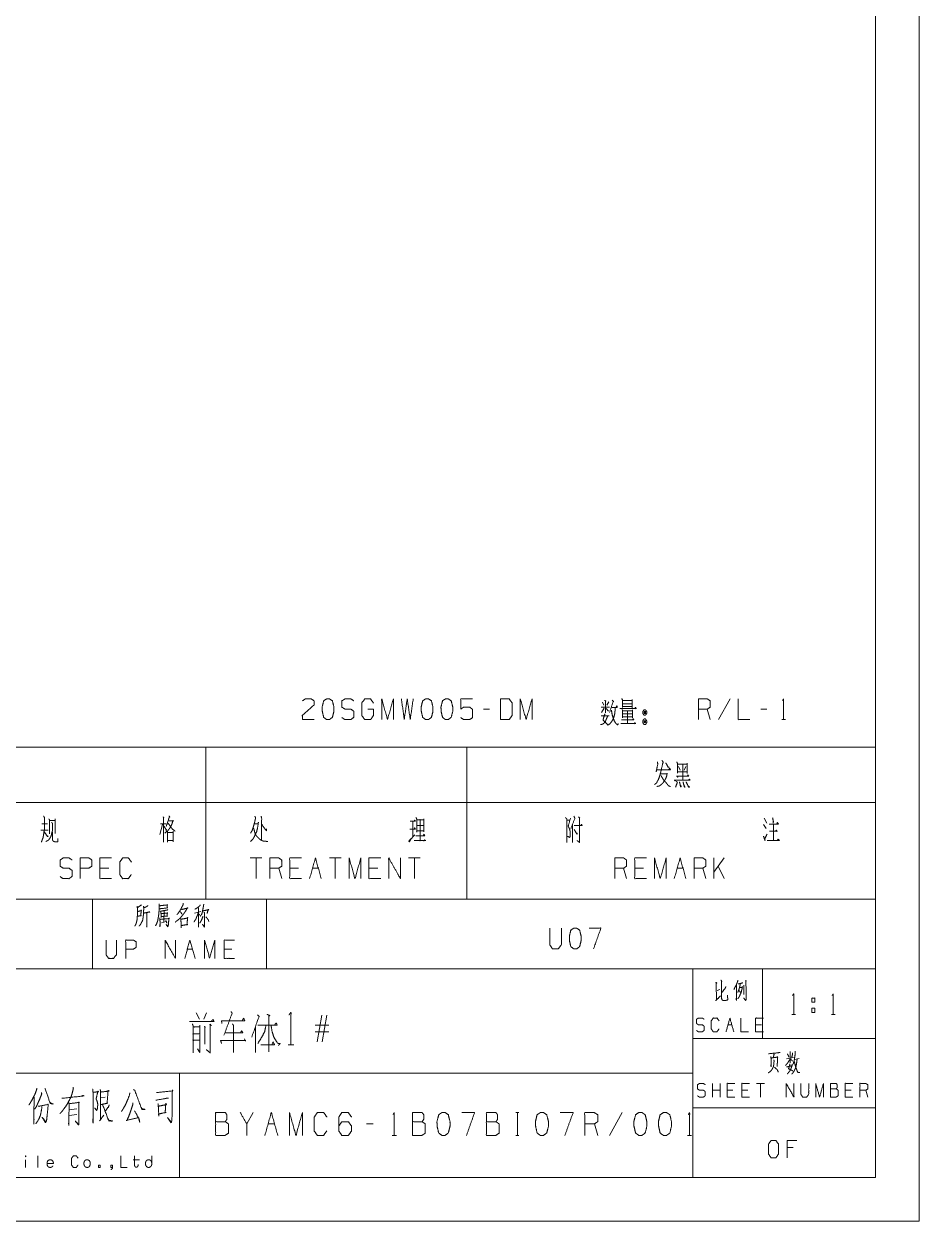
# Model space of a CAD drawing. Header units: millimetres. Extents: x 0 to 420, y 0 to 297.
# Drawn here: x 317.1 to 420, y 0 to 137.6 of the extents above; entities that cross this region are included whole.
import ezdxf

# ---------------------------------------------------------------- set-up
doc = ezdxf.new("R2010")
doc.units = ezdxf.units.MM
doc.layers.add('101', color=7, linetype='Continuous', true_color=0xffffff)

msp = doc.modelspace()

# ---------------------------------------------------------------- linework, layer by layer
at = {"layer": '101', "color": 133, "linetype": 'Continuous', "lineweight": 18}
for p, q in [((420, 0), (420, 297)), ((415, 5), (415, 292)), ((235, 37), (415, 37)), ((325, 37), (325, 29)), ((345, 37), (345, 29)), ((235, 29), (415, 29)), ((394, 29), (394, 5)), ((402, 29), (402, 21)), ((394, 21), (415, 21)), ((285, 17), (394, 17)), ((335, 17), (335, 5)), ((394, 13), (415, 13)), ((25, 5), (415, 5)), ((235, 5), (415, 5)), ((0, 0), (420, 0))]:
    msp.add_line(p, q, dxfattribs=at)
at = {"layer": '101', "color": 72, "linetype": 'Continuous', "lineweight": 18}
for p, q in [((383.6, 59.65), (383.76, 59.3)), ((384.35, 59.7), (384.12, 59.3)), ((398.27, 60.02), (396.93, 57.65)), ((370.62, 58.85), (369.94, 58.85)), ((383.44, 58.07), (384.36, 58.07)), ((383.8, 58.95), (383.48, 58.45)), ((384.03, 58.92), (384.31, 58.6)), ((395.99, 57.65), (395.66, 58.85)), ((402.49, 58.85), (401.82, 58.85)), ((404.22, 57.65), (404.64, 57.65)), ((313, 54.46), (338, 54.46)), ((338, 54.46), (338, 48.11)), ((338, 54.46), (368, 54.46)), ((368, 54.46), (368, 48.11)), ((368, 54.46), (415, 54.46)), ((415, 54.46), (415, 48.11)), ((392.27, 52.53), (393.36, 52.53)), ((392.83, 52.43), (392.83, 50.68)), ((393.36, 52.65), (393.36, 51.43)), ((390.33, 51.4), (391, 51.4)), ((392.29, 51.62), (393.36, 51.62)), ((392.36, 52.25), (392.55, 51.83)), ((393.19, 52.25), (393.01, 51.83)), ((313, 48.11), (338, 48.11)), ((338, 48.11), (368, 48.11)), ((338, 48.11), (338, 37)), ((368, 48.11), (415, 48.11)), ((368, 48.11), (368, 37)), ((415, 48.11), (415, 37)), ((319.15, 45.65), (319.82, 45.65)), ((320.1, 46.03), (320.7, 46.03)), ((320.7, 46.25), (320.7, 44.55)), ((333.02, 45.6), (332.74, 44.45)), ((343.6, 45.68), (344.03, 45.68)), ((361.81, 45.95), (361.81, 44.13)), ((362.25, 45.48), (363.03, 45.48)), ((379.52, 46.1), (379.87, 46.1)), ((380.17, 45.6), (380.17, 43.53)), ((380.84, 46.45), (381.02, 46.3)), ((402.12, 45.6), (402.42, 45.12)), ((402.21, 46.3), (402.51, 45.75)), ((319.06, 44.95), (319.87, 44.95)), ((344.45, 41.74), (343.11, 41.74)), ((343.78, 41.74), (343.78, 39.36)), ((353.56, 41.74), (352.21, 41.74)), ((352.88, 41.74), (352.88, 39.36)), ((362.66, 41.74), (361.32, 41.74)), ((361.99, 41.74), (361.99, 39.36)), ((396.41, 39.36), (396.41, 41.74)), ((397.58, 41.74), (396.41, 40.09)), ((326.85, 40.56), (325.84, 40.56)), ((346.73, 39.36), (346.39, 40.56)), ((348.67, 40.56), (347.66, 40.56)), ((350.27, 40.56), (350.94, 40.56)), ((357.77, 40.56), (356.76, 40.56)), ((386.37, 39.36), (386.04, 40.56)), ((388.31, 40.56), (387.31, 40.56)), ((392.19, 40.56), (392.87, 40.56)), ((395.48, 39.36), (395.14, 40.56)), ((397.58, 39.36), (396.91, 40.79)), ((313, 37), (338, 37)), ((338, 37), (368, 37)), ((368, 37), (415, 37)), ((332.92, 34.28), (333.47, 34.43)), ((333.22, 35.67), (333.2, 34.36)), ((336.72, 35.38), (337.43, 35.58)), ((335.89, 31.26), (336.48, 31.26)), ((341.01, 31.26), (340.12, 31.26)), ((396.78, 26.5), (397.1, 26.62)), ((336.9, 23.92), (337.29, 23.22)), ((338.1, 23.92), (337.77, 23.22)), ((350.82, 20.62), (351.35, 23.65)), ((351.91, 23.65), (351.38, 20.62)), ((405.37, 23.74), (405.8, 23.74)), ((407.69, 24.46), (408.02, 24.46)), ((407.69, 24.46), (407.69, 23.99)), ((409.93, 23.74), (410.35, 23.74)), ((343.74, 22.27), (343.74, 19.36)), ((352.16, 22.51), (350.57, 22.51)), ((398.04, 22.56), (398.48, 22.56)), ((401.88, 22.56), (401.21, 22.56)), ((342.58, 20.66), (342.44, 20.93)), ((352.16, 21.76), (350.57, 21.76)), ((337.04, 19.79), (337.32, 19.36)), ((345.71, 20.58), (345.58, 20.26)), ((347.46, 20.26), (348.13, 20.26)), ((404.78, 18.63), (405.57, 18.79)), ((405.68, 18.57), (406.23, 18.69)), ((396.24, 14.25), (396.24, 15.82)), ((397.13, 14.25), (397.13, 15.82)), ((402.22, 15.82), (401.33, 15.82)), ((401.78, 15.82), (401.78, 14.25)), ((323.85, 14.45), (323.66, 14.35)), ((326.44, 14.25), (325.93, 14.18)), ((397.13, 15.04), (396.24, 15.04)), ((398.6, 15.04), (397.94, 15.04)), ((400.3, 15.04), (399.63, 15.04)), ((412.18, 15.04), (411.51, 15.04)), ((414.1, 14.25), (413.88, 15.04)), ((323.17, 12.9), (322.32, 12.8)), ((343.45, 12.47), (342.71, 11.17)), ((373.63, 12.47), (374, 12.47)), ((373.83, 12.47), (373.83, 9.85)), ((385.88, 12.47), (384.4, 9.85)), ((322.32, 12.14), (323.17, 12.25)), ((345.17, 11.17), (345.91, 11.17)), ((357.23, 11.17), (356.49, 11.17)), ((383.06, 9.85), (382.68, 11.17)), ((359.45, 9.85), (359.92, 9.85)), ((373.63, 9.85), (374, 9.85)), ((393.39, 9.85), (393.86, 9.85)), ((405.52, 8.46), (404.84, 8.46)), ((317.3, 7.04), (317.3, 6.17)), ((318.71, 7.5), (318.71, 6.17)), ((329.66, 7.04), (330.39, 7.04))]:
    msp.add_line(p, q, dxfattribs=at)
for points, knots in [([(349.12, 59.8), (349.44, 60.02), (350.13, 60.02), (350.46, 59.8), (350.46, 59.32), (349.1, 58.12), (349.12, 57.65), (350.46, 57.65)], [0, 0, 0.069688, 0.192973, 0.265274, 0.350227, 0.674741, 0.759753, 1, 1]), ([(352.23, 57.65), (352.56, 57.9), (352.74, 58.6), (352.74, 59.07), (352.56, 59.8), (352.23, 60.02), (351.89, 60.02), (351.56, 59.8), (351.38, 59.07), (351.4, 58.6), (351.56, 57.9), (351.89, 57.65), (352.23, 57.65)], [0, 0, 0.067524, 0.183969, 0.260581, 0.380939, 0.446136, 0.500306, 0.565502, 0.685861, 0.762526, 0.878306, 0.94583, 1, 1]), ([(353.66, 57.87), (353.99, 57.65), (354.68, 57.65), (355.02, 57.9), (355.02, 58.6), (354.68, 58.85), (354.01, 58.85), (353.66, 59.07), (353.66, 59.8), (354.01, 60.02), (354.68, 60.02), (355.02, 59.8)], [0, 0, 0.068033, 0.184058, 0.25452, 0.372335, 0.442797, 0.555843, 0.62637, 0.748392, 0.81892, 0.931966, 1, 1]), ([(356.62, 58.85), (357.29, 58.85), (357.29, 58.12), (356.96, 57.65), (356.27, 57.65), (355.93, 58.12), (355.93, 59.55), (356.29, 60.02), (356.94, 60.02), (357.28, 59.55)], [0, 0, 0.103293, 0.214793, 0.304258, 0.410272, 0.499737, 0.718893, 0.809957, 0.910535, 1, 1]), ([(358.23, 57.65), (358.23, 60.02), (358.9, 57.65), (359.57, 60.02), (359.57, 57.65)], [0, 0, 0.245192, 0.499999, 0.754808, 1, 1]), ([(360.5, 60.02), (360.82, 57.65), (361.16, 60.02), (361.51, 57.65), (361.85, 60.02)], [0, 0, 0.249745, 0.499742, 0.750003, 1, 1]), ([(363.61, 57.65), (363.95, 57.9), (364.12, 58.6), (364.12, 59.07), (363.95, 59.8), (363.61, 60.02), (363.27, 60.02), (362.94, 59.8), (362.76, 59.07), (362.78, 58.6), (362.94, 57.9), (363.27, 57.65), (363.61, 57.65)], [0, 0, 0.067524, 0.183969, 0.260581, 0.380939, 0.446136, 0.500306, 0.565502, 0.685861, 0.762526, 0.878306, 0.94583, 1, 1]), ([(365.89, 57.65), (366.22, 57.9), (366.4, 58.6), (366.4, 59.07), (366.22, 59.8), (365.89, 60.02), (365.55, 60.02), (365.22, 59.8), (365.04, 59.07), (365.06, 58.6), (365.22, 57.9), (365.55, 57.65), (365.89, 57.65)], [0, 0, 0.067525, 0.183972, 0.260584, 0.380945, 0.446143, 0.500306, 0.565504, 0.685865, 0.76253, 0.878312, 0.945837, 1, 1]), ([(367.31, 57.87), (367.65, 57.65), (368.34, 57.65), (368.68, 57.87), (368.68, 58.82), (368.34, 59.07), (367.65, 59.07), (367.31, 58.85), (367.31, 60.02), (368.68, 60.02)], [0, 0, 0.062227, 0.168343, 0.23057, 0.376816, 0.441265, 0.547381, 0.609608, 0.790491, 1, 1]), ([(371.89, 57.65), (372.88, 57.65), (373.23, 58.12), (373.23, 59.55), (372.88, 60.02), (371.89, 60.02), (371.89, 57.65)], [0, 0, 0.142134, 0.22716, 0.43179, 0.516817, 0.65895, 1, 1]), ([(374.16, 57.65), (374.16, 60.02), (374.83, 57.65), (375.51, 60.02), (375.51, 57.65)], [0, 0, 0.245192, 0.500001, 0.754808, 1, 1]), ([(383.85, 59.85), (384.01, 59.77), (383.94, 59.82), (383.94, 58.42), (383.94, 59.07), (383.44, 59.07), (384.43, 59.07)], [0, 0, 0.046317, 0.06912, 0.437818, 0.608999, 0.739333, 1, 1]), ([(384.73, 59.87), (384.89, 59.7), (384.84, 59.75), (384.43, 58.47)], [0, 0, 0.143541, 0.187765, 1, 1]), ([(384.7, 59.05), (385.3, 59.05), (385.27, 59.25), (385.19, 59.12)], [0, 0, 0.634142, 0.848448, 1, 1]), ([(385.83, 60.05), (385.92, 59.87), (385.92, 59.02), (385.92, 59.15), (387.01, 59.15), (387.01, 59), (387.01, 59.97), (387.01, 59.85), (385.92, 59.85), (387.01, 59.85), (387.01, 59.47), (385.92, 59.47)], [0, 0, 0.027304, 0.145697, 0.163107, 0.315746, 0.336639, 0.472442, 0.489853, 0.642491, 0.79513, 0.847361, 1, 1]), ([(394.65, 57.65), (394.65, 60.02), (395.66, 60.02), (395.99, 59.8), (395.99, 59.07), (395.66, 58.85), (394.65, 58.85)], [0, 0, 0.400952, 0.571031, 0.639279, 0.761674, 0.829922, 1, 1]), ([(399.2, 60.02), (399.2, 57.65), (400.55, 57.65)], [0, 0, 0.638733, 1, 1]), ([(404.29, 59.82), (404.43, 60.02), (404.43, 57.65)], [0, 0, 0.093488, 1, 1]), ([(384.19, 58), (384.05, 57.7), (383.96, 57.47), (383.8, 57.25), (383.64, 57.12), (383.37, 57.07)], [0, 0, 0.251059, 0.434039, 0.642627, 0.795774, 1, 1]), ([(383.89, 58.32), (383.67, 57.62), (384.2, 57.05)], [0, 0, 0.483238, 1, 1]), ([(385.05, 58.95), (385.05, 58.65), (385.02, 58.32), (384.93, 57.97), (384.79, 57.62), (384.63, 57.37), (384.45, 57.15), (384.2, 57)], [0, 0, 0.134095, 0.280225, 0.441582, 0.61031, 0.742762, 0.870651, 1, 1]), ([(384.63, 58.72), (384.68, 58.47), (384.73, 58.17), (384.84, 57.82), (384.98, 57.47), (385.14, 57.2), (385.37, 57.02), (385.42, 57.2)], [0, 0, 0.122117, 0.267685, 0.442439, 0.622812, 0.774616, 0.912628, 1, 1]), ([(385.6, 58.9), (387.49, 58.9), (387.4, 59.05), (387.31, 58.9)], [0, 0, 0.84451, 0.922255, 1, 1]), ([(385.88, 58.8), (385.92, 58.67), (385.92, 57.85), (385.92, 57.97), (387.05, 57.97), (387.05, 57.85), (387.05, 58.77), (387.05, 58.65), (385.92, 58.65), (385.92, 58.3), (387.05, 58.3), (386.48, 58.3), (386.48, 58.65), (386.48, 57.15), (386.48, 57.6), (385.81, 57.6), (387.22, 57.6), (387.13, 57.75), (387.06, 57.6)], [0, 0, 0.011506, 0.084582, 0.095654, 0.195853, 0.206925, 0.288858, 0.29993, 0.400129, 0.431131, 0.53133, 0.581427, 0.612429, 0.745293, 0.785152, 0.844646, 0.969892, 0.985312, 1, 1]), ([(388.55, 58.77), (388.39, 58.77), (388.24, 58.57), (388.24, 58.35), (388.39, 58.15), (388.55, 58.15), (388.69, 58.35), (388.69, 58.57), (388.55, 58.77)], [0, 0, 0.091014, 0.231144, 0.359872, 0.5, 0.591014, 0.731142, 0.859869, 1, 1]), ([(388.39, 58.35), (388.55, 58.35), (388.39, 58.57), (388.39, 58.35)], [0, 0, 0.241164, 0.658904, 1, 1]), ([(388.55, 58.35), (388.55, 58.57), (388.39, 58.57)], [0, 0, 0.585813, 1, 1]), ([(385.7, 57.2), (387.42, 57.2), (387.33, 57.3), (387.26, 57.15)], [0, 0, 0.85139, 0.917652, 1, 1]), ([(388.69, 57.5), (388.55, 57.72), (388.39, 57.72), (388.24, 57.5), (388.24, 57.3), (388.39, 57.07), (388.55, 57.07), (388.69, 57.3), (388.69, 57.5)], [0, 0, 0.149197, 0.238513, 0.387711, 0.5, 0.649197, 0.738513, 0.887711, 1, 1]), ([(388.39, 57.5), (388.39, 57.3), (388.55, 57.3)], [0, 0, 0.556976, 1, 1]), ([(388.55, 57.5), (388.39, 57.5), (388.55, 57.3), (388.55, 57.5)], [0, 0, 0.258824, 0.674604, 1, 1]), ([(390.45, 52.95), (390.58, 52.78), (390.35, 51.83), (390.28, 51.47), (390.1, 50.93), (390.01, 50.7), (389.9, 50.53), (389.83, 50.35), (389.59, 50.18)], [0, 0, 0.069926, 0.38885, 0.505364, 0.693867, 0.772746, 0.839515, 0.9011, 1, 1]), ([(389.92, 52.78), (389.97, 52.53), (389.78, 51.65)], [0, 0, 0.221863, 1, 1]), ([(390.89, 52.68), (391.19, 52.13), (391.23, 52.22)], [0, 0, 0.855262, 1, 1]), ([(392.15, 52.78), (392.25, 52.55), (392.25, 51.47)], [0, 0, 0.187914, 1, 1]), ([(391.04, 51.5), (391, 51.2), (390.91, 50.93), (390.77, 50.68), (390.58, 50.38), (390.36, 50.18), (390.17, 50.02), (389.85, 49.95)], [0, 0, 0.143871, 0.281442, 0.418246, 0.588512, 0.727354, 0.844312, 1, 1]), ([(389.87, 51.88), (391.41, 51.88), (391.32, 52.08), (391.23, 51.88)], [0, 0, 0.778575, 0.889287, 1, 1]), ([(390.35, 51.2), (390.42, 51.05), (390.56, 50.83), (390.66, 50.65), (390.89, 50.43), (391.04, 50.23), (391.23, 50.02), (391.42, 49.95)], [0, 0, 0.098129, 0.255365, 0.37644, 0.566726, 0.71165, 0.876695, 1, 1]), ([(392.27, 51.12), (392.25, 51.03), (392.13, 51.15), (393.52, 51.15), (393.44, 51.28), (393.35, 51.15)], [0, 0, 0.051287, 0.140119, 0.845357, 0.922679, 1, 1]), ([(392.06, 50.68), (391.97, 50.58), (391.86, 50.68), (393.67, 50.68), (393.59, 50.8), (393.47, 50.68)], [0, 0, 0.055573, 0.116265, 0.866965, 0.926762, 1, 1]), ([(392.11, 50.55), (392.22, 50.45), (392.02, 49.88)], [0, 0, 0.193665, 1, 1]), ([(392.46, 50.48), (392.6, 49.9), (392.69, 49.95), (392.55, 50.1)], [0, 0, 0.658059, 0.770917, 1, 1]), ([(392.87, 50.48), (393.03, 49.88), (393.1, 49.88), (392.98, 50.08)], [0, 0, 0.669865, 0.7462, 1, 1]), ([(393.21, 50.48), (393.54, 49.85), (393.61, 49.9), (393.44, 50.08)], [0, 0, 0.679076, 0.761949, 1, 1]), ([(319.36, 46.55), (319.48, 46.35), (319.48, 45), (319.39, 44.7), (319.36, 44.38), (319.29, 44.03), (319.2, 43.83), (319.11, 43.55)], [0, 0, 0.076125, 0.513098, 0.614331, 0.720148, 0.835726, 0.906504, 1, 1]), ([(320.26, 45.83), (320.38, 45.73), (320.38, 44.85), (320.3, 44.6), (320.26, 44.38), (320.19, 44.2), (320.05, 43.95), (319.91, 43.78), (319.62, 43.63)], [0, 0, 0.062435, 0.405831, 0.509895, 0.599279, 0.673351, 0.786072, 0.874364, 1, 1]), ([(319.96, 46.25), (320.05, 46.1), (320.05, 44.5)], [0, 0, 0.098129, 1, 1]), ([(333.09, 46.45), (333.19, 46.35), (333.14, 46.43), (333.14, 43.53), (333.14, 45.65), (332.79, 45.65), (333.44, 45.65)], [0, 0, 0.023247, 0.037896, 0.500409, 0.839319, 0.895699, 1, 1]), ([(333.18, 45.43), (333.48, 44.95), (333.48, 45.02), (333.44, 44.83)], [0, 0, 0.668993, 0.75826, 1, 1]), ([(333.71, 46), (334.26, 46), (334.27, 46.1), (334.11, 45.62), (333.88, 45.18), (333.62, 44.85), (333.3, 44.6)], [0, 0, 0.220966, 0.26192, 0.463932, 0.667691, 0.836831, 1, 1]), ([(333.78, 46.58), (333.88, 46.43), (333.81, 46.45), (333.46, 45.37)], [0, 0, 0.132126, 0.186059, 1, 1]), ([(333.64, 45.78), (333.81, 45.55), (334.01, 45.25), (334.18, 45.05), (334.5, 44.8)], [0, 0, 0.21756, 0.48939, 0.692342, 1, 1]), ([(344.06, 45.85), (343.95, 45.12), (343.88, 44.9), (343.85, 44.73), (343.74, 44.55), (343.65, 44.35), (343.6, 44.2), (343.48, 44), (343.37, 43.85), (343.14, 43.63)], [0, 0, 0.296653, 0.392139, 0.46442, 0.547269, 0.635793, 0.700209, 0.795421, 0.869798, 1, 1]), ([(343.65, 46.55), (343.74, 46.33), (343.65, 46), (343.62, 45.83), (343.55, 45.6), (343.48, 45.35), (343.41, 45.12), (343.35, 44.93), (343.27, 44.77), (343.16, 44.6)], [0, 0, 0.116541, 0.278918, 0.364993, 0.478696, 0.603951, 0.71766, 0.817412, 0.901346, 1, 1]), ([(344.36, 46.53), (344.43, 46.35), (344.43, 43.83)], [0, 0, 0.06955, 1, 1]), ([(344.4, 45.65), (344.98, 44.85), (344.98, 45.08)], [0, 0, 0.814824, 1, 1]), ([(361.49, 45.98), (362.1, 45.98), (362.02, 46.08), (361.99, 45.95)], [0, 0, 0.704243, 0.847777, 1, 1]), ([(362.17, 46.38), (362.25, 46.22), (362.25, 44.73), (362.25, 44.85), (363.07, 44.85), (363.07, 44.73), (363.07, 46.22), (363.07, 46.13), (362.25, 46.13), (362.64, 46.13), (362.64, 43.73), (361.94, 43.73), (363.28, 43.73), (363.19, 43.78), (363.17, 43.83), (363.07, 43.67)], [0, 0, 0.016856, 0.162098, 0.174201, 0.252928, 0.265031, 0.410272, 0.419955, 0.498682, 0.536334, 0.76872, 0.837175, 0.967244, 0.977077, 0.982211, 1, 1]), ([(379.34, 46.38), (379.5, 46.22), (379.5, 43.53)], [0, 0, 0.074914, 1, 1]), ([(379.94, 46.33), (379.66, 45.37), (379.77, 45.2), (379.84, 45.02), (379.91, 44.68), (379.91, 44.25), (379.84, 44.1), (379.59, 44.23)], [0, 0, 0.379822, 0.458229, 0.530553, 0.667378, 0.830233, 0.893776, 1, 1]), ([(380.33, 46.53), (380.44, 46.3), (379.96, 45.08)], [0, 0, 0.159107, 1, 1]), ([(380.35, 45.48), (381.27, 45.48), (381.2, 45.62), (381.14, 45.5)], [0, 0, 0.752923, 0.888763, 1, 1]), ([(380.95, 46.35), (380.95, 43.53), (380.68, 43.75)], [0, 0, 0.890401, 1, 1]), ([(403.26, 45.6), (403.26, 43.75), (402.55, 43.75), (403.94, 43.75), (403.8, 43.9), (403.71, 43.75)], [0, 0, 0.426906, 0.590047, 0.912256, 0.959823, 1, 1]), ([(402.78, 45.62), (403.84, 45.62), (403.71, 45.83), (403.66, 45.65)], [0, 0, 0.717261, 0.876328, 1, 1]), ([(403.17, 46.35), (403.26, 45.87), (403.27, 45.98), (403.22, 45.75)], [0, 0, 0.592181, 0.716658, 1, 1]), ([(319.47, 44.7), (319.82, 44.18), (319.87, 44.23), (319.73, 44.33)], [0, 0, 0.720064, 0.802978, 1, 1]), ([(320.4, 44.7), (320.4, 43.78), (320.49, 43.65), (320.63, 43.6), (320.99, 43.6), (320.99, 43.98)], [0, 0, 0.472764, 0.551003, 0.627661, 0.808338, 1, 1]), ([(333.62, 44.8), (333.62, 43.55), (333.62, 43.73), (334.26, 43.73), (334.26, 43.6), (334.26, 44.8), (334.26, 44.68), (333.69, 44.68)], [0, 0, 0.306605, 0.34953, 0.505604, 0.536265, 0.830605, 0.861265, 1, 1]), ([(343.48, 45.2), (343.55, 45.02), (343.6, 44.83), (343.64, 44.65), (343.81, 44.3), (343.9, 44.2), (344.15, 43.95), (344.29, 43.83), (344.47, 43.73), (344.71, 43.65), (344.94, 43.65), (345.12, 43.63)], [0, 0, 0.075192, 0.15762, 0.228747, 0.384949, 0.438119, 0.578251, 0.653441, 0.734337, 0.837345, 0.928883, 1, 1]), ([(361.57, 43.85), (361.41, 43.6), (361.34, 43.67), (362.02, 44.38)], [0, 0, 0.214427, 0.289033, 1, 1]), ([(361.48, 45.05), (362.1, 45.05), (362.02, 45.2), (361.99, 45.08)], [0, 0, 0.676561, 0.857934, 1, 1]), ([(362.17, 44.3), (363.17, 44.3), (363.1, 44.48), (363.03, 44.33)], [0, 0, 0.739673, 0.878255, 1, 1]), ([(380.37, 45), (380.68, 44.48), (380.7, 44.58), (380.61, 44.6)], [0, 0, 0.760418, 0.886215, 1, 1]), ([(402.12, 44.23), (402.3, 43.73), (402.27, 43.95), (402.53, 44.48)], [0, 0, 0.39393, 0.563113, 1, 1]), ([(402.8, 44.8), (403.68, 44.8), (403.59, 44.95), (403.5, 44.83)], [0, 0, 0.729813, 0.873574, 1, 1]), ([(321.27, 39.59), (321.6, 39.36), (322.29, 39.36), (322.63, 39.61), (322.63, 40.31), (322.29, 40.56), (321.62, 40.56), (321.27, 40.79), (321.27, 41.51), (321.62, 41.74), (322.29, 41.74), (322.63, 41.51)], [0, 0, 0.068037, 0.184055, 0.25452, 0.372335, 0.4428, 0.555844, 0.626371, 0.748393, 0.81892, 0.931964, 1, 1]), ([(323.56, 39.36), (323.56, 41.74), (324.57, 41.74), (324.91, 41.51), (324.91, 40.79), (324.55, 40.56), (323.56, 40.56)], [0, 0, 0.401147, 0.571311, 0.639588, 0.762044, 0.832821, 1, 1]), ([(327.18, 39.36), (325.84, 39.36), (325.84, 41.74), (327.18, 41.74)], [0, 0, 0.26539, 0.73461, 1, 1]), ([(329.44, 39.84), (329.11, 39.36), (328.45, 39.36), (328.12, 39.84), (328.12, 41.26), (328.45, 41.74), (329.12, 41.74), (329.46, 41.26)], [0, 0, 0.114568, 0.243366, 0.357936, 0.638584, 0.753154, 0.885433, 1, 1]), ([(345.38, 39.36), (345.38, 41.74), (346.39, 41.74), (346.73, 41.51), (346.73, 40.79), (346.39, 40.56), (345.38, 40.56)], [0, 0, 0.400951, 0.571036, 0.639278, 0.761673, 0.829915, 1, 1]), ([(349, 39.36), (347.66, 39.36), (347.66, 41.74), (349, 41.74)], [0, 0, 0.26539, 0.73461, 1, 1]), ([(349.94, 39.36), (350.61, 41.74), (351.28, 39.36)], [0, 0, 0.499999, 1, 1]), ([(354.49, 39.36), (354.49, 41.74), (355.16, 39.36), (355.83, 41.74), (355.83, 39.36)], [0, 0, 0.245192, 0.500001, 0.754808, 1, 1]), ([(358.11, 39.36), (356.76, 39.36), (356.76, 41.74), (358.11, 41.74)], [0, 0, 0.26539, 0.73461, 1, 1]), ([(359.04, 39.36), (359.04, 41.74), (360.38, 39.36), (360.38, 41.74)], [0, 0, 0.317574, 0.682426, 1, 1]), ([(385.03, 39.36), (385.03, 41.74), (386.04, 41.74), (386.37, 41.51), (386.37, 40.79), (386.04, 40.56), (385.03, 40.56)], [0, 0, 0.400952, 0.571031, 0.639278, 0.761674, 0.829922, 1, 1]), ([(388.65, 39.36), (387.31, 39.36), (387.31, 41.74), (388.65, 41.74)], [0, 0, 0.26539, 0.73461, 1, 1]), ([(389.58, 39.36), (389.58, 41.74), (390.25, 39.36), (390.93, 41.74), (390.93, 39.36)], [0, 0, 0.245192, 0.499999, 0.754808, 1, 1]), ([(394.14, 39.36), (394.14, 41.74), (395.14, 41.74), (395.48, 41.51), (395.48, 40.79), (395.14, 40.56), (394.14, 40.56)], [0, 0, 0.400951, 0.571036, 0.639278, 0.761673, 0.829915, 1, 1]), ([(330.63, 36.35), (330.57, 36.31), (330.14, 36.02), (330.11, 36.2), (330.16, 36.02), (330.16, 35.45), (330.14, 35.09), (330.13, 34.85), (330.1, 34.61), (330.05, 34.39), (329.99, 34.16), (329.91, 34.01), (329.85, 33.88)], [0, 0, 0.024363, 0.186803, 0.243942, 0.302154, 0.485024, 0.597668, 0.675195, 0.753199, 0.825098, 0.89819, 0.953346, 1, 1]), ([(330.19, 35.03), (330.22, 35.05), (330.58, 35.11), (330.54, 35.09), (330.58, 35.78), (330.61, 35.69), (330.18, 35.58)], [0, 0, 0.022681, 0.239273, 0.269981, 0.676983, 0.732557, 1, 1]), ([(331.36, 36.26), (331.11, 36.09), (330.88, 36.02), (330.85, 36.2), (330.88, 35.93), (330.86, 35.67), (330.85, 35.38), (330.83, 35.14), (330.8, 34.92), (330.77, 34.67), (330.72, 34.5), (330.64, 34.36), (330.57, 34.21), (330.49, 34.08), (330.41, 33.97), (330.33, 33.88)], [0, 0, 0.096319, 0.172937, 0.229415, 0.313416, 0.396985, 0.487495, 0.564125, 0.634336, 0.711437, 0.768975, 0.817388, 0.871906, 0.920319, 0.962889, 1, 1]), ([(332.63, 36.46), (332.64, 36.26), (332.64, 35.91), (332.63, 35.58), (332.61, 35.36), (332.58, 35.07), (332.53, 34.83), (332.49, 34.56), (332.42, 34.36), (332.35, 34.16), (332.22, 33.92)], [0, 0, 0.076503, 0.212087, 0.33934, 0.424292, 0.535105, 0.630037, 0.733301, 0.813245, 0.895183, 1, 1]), ([(332.67, 36.24), (333.64, 36.35), (333.59, 36.39), (333.55, 36), (333.63, 36), (332.66, 35.89)], [0, 0, 0.39108, 0.416924, 0.577585, 0.60892, 1, 1]), ([(333.63, 35.8), (333.58, 35.75), (333.19, 35.69), (332.97, 35.64), (332.77, 35.6)], [0, 0, 0.07226, 0.516589, 0.766867, 1, 1]), ([(335.2, 35.84), (335.25, 35.82), (335.95, 35.98), (335.9, 36.02), (335.78, 35.8), (335.64, 35.56), (335.5, 35.36), (335.34, 35.16), (335.17, 34.96), (334.98, 34.76), (334.78, 34.58), (334.62, 34.47), (334.5, 34.36)], [0, 0, 0.017093, 0.254607, 0.275864, 0.359629, 0.452278, 0.53264, 0.616084, 0.70281, 0.792986, 0.881828, 0.944963, 1, 1]), ([(335.42, 36.53), (335.4, 36.37), (335.22, 36.02), (335.11, 35.8), (334.98, 35.6), (334.83, 35.38), (334.67, 35.22)], [0, 0, 0.101774, 0.363754, 0.525154, 0.678922, 0.85608, 1, 1]), ([(337.37, 36.35), (337.34, 36.26), (337.14, 36.09), (336.92, 35.93), (336.73, 35.84)], [0, 0, 0.111856, 0.433088, 0.752703, 1, 1]), ([(337.15, 36.02), (337.17, 34.28), (337.18, 33.79), (337.15, 33.88), (337.17, 34.08)], [0, 0, 0.691283, 0.883884, 0.921006, 1, 1]), ([(337.78, 36.44), (337.76, 36.33), (337.68, 35.87), (337.62, 35.56), (337.51, 35.18)], [0, 0, 0.086565, 0.451629, 0.696477, 1, 1]), ([(337.65, 35.64), (338.35, 35.8), (338.29, 35.82), (338.15, 35.34)], [0, 0, 0.557066, 0.608364, 1, 1]), ([(330.86, 35.4), (331.57, 35.53), (331.52, 35.56), (331.44, 35.51)], [0, 0, 0.834819, 0.895271, 1, 1]), ([(331.22, 35.45), (331.22, 33.81), (331.21, 33.92), (331.22, 34.1)], [0, 0, 0.849783, 0.907772, 1, 1]), ([(332.72, 34.85), (332.74, 34.65), (332.75, 34.14), (332.74, 33.81), (332.72, 33.9), (332.75, 34.12)], [0, 0, 0.147471, 0.523364, 0.768667, 0.835021, 1, 1]), ([(332.75, 34.67), (333.81, 34.78), (333.78, 34.85), (333.77, 34.74), (333.72, 34.23), (333.7, 34.03), (333.64, 33.81), (333.44, 34.1), (333.66, 33.88)], [0, 0, 0.374083, 0.399749, 0.43883, 0.61759, 0.687458, 0.767887, 0.891105, 1, 1]), ([(332.85, 35.49), (332.86, 35.34), (332.89, 34.89), (332.88, 35), (333.61, 35.07), (333.55, 35.07), (333.59, 35.47), (333.63, 35.4), (332.86, 35.34)], [0, 0, 0.056492, 0.217482, 0.258029, 0.525926, 0.548635, 0.694164, 0.720796, 1, 1]), ([(333.42, 34.56), (333.49, 34.39), (333.52, 34.25)], [0, 0, 0.579215, 1, 1]), ([(335.03, 35.6), (335.06, 35.58), (335.23, 35.38), (335.25, 35.27), (335.19, 35.42)], [0, 0, 0.066028, 0.519581, 0.712132, 1, 1]), ([(335.11, 34.81), (335.14, 34.74), (335.17, 34.19), (335.19, 34.12), (335.19, 33.72), (335.17, 33.9), (335.17, 33.97), (335.94, 34.08), (335.84, 34.08), (335.92, 34.89), (335.95, 34.85), (335.9, 34.83), (335.15, 34.69)], [0, 0, 0.018828, 0.160986, 0.178485, 0.280676, 0.326272, 0.343303, 0.542024, 0.566111, 0.777126, 0.791033, 0.804348, 1, 1]), ([(337.15, 35.47), (337.06, 35.18), (336.95, 34.94), (336.86, 34.69), (336.76, 34.56), (336.65, 34.39)], [0, 0, 0.251918, 0.474135, 0.691326, 0.826694, 1, 1]), ([(337.17, 35.31), (337.37, 35.14), (337.42, 35.05)], [0, 0, 0.729109, 1, 1]), ([(337.67, 35.03), (337.65, 34.92), (337.48, 34.52), (337.31, 34.25)], [0, 0, 0.129619, 0.632946, 1, 1]), ([(337.81, 35.49), (337.89, 35.38), (337.85, 35.4), (337.87, 34.23), (337.87, 33.94), (337.85, 33.79), (337.61, 34.14), (337.85, 33.83)], [0, 0, 0.051678, 0.066298, 0.513635, 0.623349, 0.682727, 0.848098, 1, 1]), ([(338.03, 34.96), (338.31, 34.61), (338.35, 34.43)], [0, 0, 0.711821, 1, 1]), ([(377.54, 33.67), (377.54, 31.77), (377.85, 31.29), (378.53, 31.29), (378.88, 31.77), (378.88, 33.67)], [0, 0, 0.337152, 0.4386, 0.55778, 0.662848, 1, 1]), ([(380.64, 31.29), (380.98, 31.54), (381.16, 32.24), (381.16, 32.72), (380.98, 33.44), (380.64, 33.67), (380.31, 33.67), (379.97, 33.44), (379.8, 32.72), (379.81, 32.24), (379.97, 31.54), (380.31, 31.29), (380.64, 31.29)], [0, 0, 0.067524, 0.18397, 0.260582, 0.380942, 0.446139, 0.500302, 0.565504, 0.685862, 0.762527, 0.878308, 0.945837, 1, 1]), ([(382.58, 31.29), (383.43, 33.67), (382.09, 33.67)], [0, 0, 0.652471, 1, 1]), ([(326.54, 32.3), (326.54, 30.62), (326.82, 30.2), (327.41, 30.2), (327.73, 30.62), (327.73, 32.3)], [0, 0, 0.337151, 0.438599, 0.557782, 0.662849, 1, 1]), ([(328.8, 30.2), (328.8, 32.3), (329.69, 32.3), (329.99, 32.1), (329.99, 31.46), (329.68, 31.26), (328.8, 31.26)], [0, 0, 0.401145, 0.571312, 0.639588, 0.762043, 0.832818, 1, 1]), ([(333.33, 30.2), (333.33, 32.3), (334.51, 30.2), (334.51, 32.3)], [0, 0, 0.317574, 0.682426, 1, 1]), ([(337.85, 30.2), (337.85, 32.3), (338.45, 30.2), (339.04, 32.3), (339.04, 30.2)], [0, 0, 0.245192, 0.5, 0.754808, 1, 1]), ([(341.3, 30.2), (340.12, 30.2), (340.12, 32.3), (341.3, 32.3)], [0, 0, 0.265389, 0.734611, 1, 1]), ([(397.22, 27.7), (397.34, 27.55), (397.29, 27.59), (397.29, 26.72), (397.29, 26.04), (397.29, 25.94), (397.31, 25.54), (397.35, 25.44), (397.41, 25.38), (397.54, 25.34), (397.8, 25.36), (397.99, 25.42), (398.01, 25.44), (397.98, 25.98)], [0, 0, 0.050887, 0.067371, 0.30486, 0.491459, 0.519732, 0.627242, 0.657953, 0.681265, 0.71898, 0.791172, 0.845841, 0.852765, 1, 1]), ([(399.18, 27.7), (399.16, 27.59), (398.99, 27.14), (398.84, 26.87), (398.72, 26.62)], [0, 0, 0.089072, 0.504979, 0.766001, 1, 1]), ([(400.07, 27.68), (400.13, 27.59), (400.1, 27.57), (400.12, 25.52), (400.12, 25.5), (400.1, 25.38), (400.07, 25.34), (399.84, 25.65), (400.07, 25.36), (400.1, 25.44)], [0, 0, 0.031372, 0.042462, 0.676473, 0.682877, 0.721567, 0.737252, 0.857566, 0.97283, 1, 1]), ([(396.62, 27.47), (396.76, 27.35), (396.68, 27.39), (396.71, 25.4), (396.62, 25.32), (397.17, 25.88)], [0, 0, 0.060255, 0.090729, 0.71461, 0.752496, 1, 1]), ([(397.29, 26.23), (397.72, 26.77), (397.79, 26.95)], [0, 0, 0.77398, 1, 1]), ([(399.02, 27.14), (399, 25.38), (398.99, 25.5), (398.99, 25.52), (399, 25.71)], [0, 0, 0.841012, 0.900786, 0.910681, 1, 1]), ([(399.43, 27.22), (399.44, 27.18), (399.37, 26.89), (399.3, 26.62), (399.22, 26.43), (399.16, 26.29)], [0, 0, 0.044891, 0.350478, 0.63559, 0.840224, 1, 1]), ([(399.43, 26.83), (399.72, 26.89), (399.69, 26.95), (399.66, 26.72), (399.6, 26.52), (399.57, 26.35), (399.52, 26.19), (399.44, 26.04), (399.37, 25.88), (399.3, 25.75), (399.22, 25.61), (399.16, 25.54)], [0, 0, 0.158182, 0.194476, 0.315843, 0.429568, 0.518472, 0.611327, 0.697145, 0.792857, 0.869066, 0.954883, 1, 1]), ([(399.19, 27.28), (399.22, 27.26), (399.25, 27.26), (399.76, 27.39), (399.72, 27.39), (399.65, 27.35)], [0, 0, 0.049781, 0.090425, 0.822292, 0.883256, 1, 1]), ([(399.28, 26.52), (399.41, 26.39), (399.44, 26.29)], [0, 0, 0.6273, 1, 1]), ([(399.85, 27.12), (399.88, 27.08), (399.85, 27.06), (399.85, 26.06), (399.84, 26.17), (399.85, 26.29)], [0, 0, 0.038712, 0.066084, 0.824707, 0.904517, 1, 1]), ([(405.44, 25.91), (405.59, 26.11), (405.59, 23.74)], [0, 0, 0.093487, 1, 1]), ([(410, 25.91), (410.14, 26.11), (410.14, 23.74)], [0, 0, 0.093487, 1, 1]), ([(407.69, 25.16), (407.69, 25.64), (408.02, 25.64), (408.02, 25.16), (407.69, 25.16)], [0, 0, 0.292916, 0.5, 0.792916, 1, 1]), ([(340.91, 24.08), (341.04, 23.89), (340.1, 21.37)], [0, 0, 0.082206, 1, 1]), ([(343.96, 23.69), (344.13, 23.53), (343.29, 21.13)], [0, 0, 0.082802, 1, 1]), ([(345.05, 23.77), (345.38, 23.61), (345.24, 23.57), (345.24, 19.44)], [0, 0, 0.079453, 0.110569, 1, 1]), ([(347.57, 23.69), (347.8, 24), (347.8, 20.26)], [0, 0, 0.093488, 1, 1]), ([(408.02, 24.46), (408.02, 23.99), (407.69, 23.99)], [0, 0, 0.585831, 1, 1]), ([(336.12, 22.94), (338.93, 22.94), (338.85, 23.18), (338.66, 22.98)], [0, 0, 0.842005, 0.917046, 1, 1]), ([(336.46, 22.67), (336.57, 22.39), (336.57, 19.32), (336.57, 22.31), (337.32, 22.31), (337.32, 22.51), (337.32, 19.36), (337.32, 21.52), (336.54, 21.52), (336.54, 20.78), (337.29, 20.78)], [0, 0, 0.019945, 0.226009, 0.426789, 0.47722, 0.490429, 0.701777, 0.847078, 0.899376, 0.949571, 1, 1]), ([(337.85, 22.39), (337.99, 22.27), (337.88, 22.31), (337.88, 20.34)], [0, 0, 0.080443, 0.132484, 1, 1]), ([(338.46, 22.63), (338.66, 22.47), (338.52, 22.59), (338.52, 19.32), (338.07, 19.71)], [0, 0, 0.058327, 0.100824, 0.861608, 1, 1]), ([(339.85, 22.7), (339.82, 23.02), (342.49, 23.02), (342.35, 23.33), (342.21, 23.06)], [0, 0, 0.086832, 0.820652, 0.915214, 1, 1]), ([(341.07, 22.67), (341.21, 22.47), (341.21, 19.36)], [0, 0, 0.071936, 1, 1]), ([(343.99, 22.51), (346.22, 22.51), (346.1, 22.78), (345.94, 22.59)], [0, 0, 0.800376, 0.90721, 1, 1]), ([(344.91, 22.43), (344.77, 21.76), (344.41, 21.09), (343.99, 20.42)], [0, 0, 0.306097, 0.646781, 1, 1]), ([(345.52, 22.47), (345.63, 21.76), (345.85, 21.09), (346.24, 20.46), (346.49, 20.38), (346.58, 20.42), (346.35, 20.18)], [0, 0, 0.252325, 0.50043, 0.760973, 0.853337, 0.885812, 1, 1]), ([(394.41, 21.91), (394.63, 21.76), (395.09, 21.76), (395.31, 21.93), (395.31, 22.39), (395.09, 22.56), (394.64, 22.56), (394.41, 22.71), (394.41, 23.19), (394.64, 23.34), (395.09, 23.34), (395.31, 23.19)], [0, 0, 0.068029, 0.184052, 0.254519, 0.372336, 0.442804, 0.555843, 0.62637, 0.748396, 0.818923, 0.931962, 1, 1]), ([(397, 22.08), (396.77, 21.76), (396.34, 21.76), (396.12, 22.08), (396.12, 23.02), (396.34, 23.34), (396.78, 23.34), (397.01, 23.02)], [0, 0, 0.114571, 0.243364, 0.357935, 0.638587, 0.753157, 0.885429, 1, 1]), ([(397.81, 21.76), (398.26, 23.34), (398.7, 21.76)], [0, 0, 0.499998, 1, 1]), ([(399.51, 23.34), (399.51, 21.76), (400.4, 21.76)], [0, 0, 0.638737, 1, 1]), ([(402.1, 21.76), (401.21, 21.76), (401.21, 23.34), (402.1, 23.34)], [0, 0, 0.265388, 0.734612, 1, 1]), ([(339.82, 20.42), (339.71, 20.74), (342.6, 20.74), (342.44, 20.81)], [0, 0, 0.097864, 0.945911, 1, 1]), ([(340.21, 21.64), (342.27, 21.64), (342.13, 21.88), (341.99, 21.64)], [0, 0, 0.789758, 0.894877, 1, 1]), ([(344.35, 20.26), (345.91, 20.26), (345.71, 20.62)], [0, 0, 0.794013, 1, 1]), ([(402.68, 19.23), (404.03, 19.37), (403.97, 19.39), (403.83, 19.37)], [0, 0, 0.865805, 0.905503, 1, 1]), ([(403.3, 19.29), (403.33, 19.17), (403.23, 18.77)], [0, 0, 0.238945, 1, 1]), ([(405.17, 19.48), (405.2, 19.33), (405.2, 18.19), (405.17, 18.34), (405.2, 18.46)], [0, 0, 0.094654, 0.823642, 0.918295, 1, 1]), ([(405.46, 19.33), (405.46, 19.23), (405.35, 18.75)], [0, 0, 0.174306, 1, 1]), ([(405.77, 19.52), (405.77, 19.39), (405.76, 19.17), (405.71, 18.88), (405.67, 18.57), (405.61, 18.32), (405.54, 18.09), (405.52, 18.03)], [0, 0, 0.081859, 0.232245, 0.425429, 0.632112, 0.800316, 0.957949, 1, 1]), ([(403.31, 18.53), (403.34, 18.4), (403.33, 18.36), (403.31, 18.07), (403.27, 17.82), (403.23, 17.68), (403.15, 17.53), (403.07, 17.39), (402.92, 17.22), (402.77, 17.1), (402.66, 17.04)], [0, 0, 0.073225, 0.098424, 0.26494, 0.409696, 0.496582, 0.589746, 0.686975, 0.813798, 0.923947, 1, 1]), ([(402.95, 18.9), (402.98, 18.73), (402.99, 18.3), (402.99, 17.72), (402.98, 17.8), (402.98, 17.95)], [0, 0, 0.119124, 0.427226, 0.837796, 0.897358, 1, 1]), ([(402.98, 18.73), (403.77, 18.86), (403.72, 18.9), (403.71, 18.55), (403.71, 18.17), (403.69, 17.95), (403.68, 17.76), (403.67, 17.84), (403.69, 18.03)], [0, 0, 0.351984, 0.378534, 0.533493, 0.697426, 0.797814, 0.880033, 0.917028, 1, 1]), ([(405.19, 18.65), (405.05, 18.42), (404.92, 18.21), (404.79, 18.05), (404.66, 17.9)], [0, 0, 0.287233, 0.555137, 0.786183, 1, 1]), ([(404.78, 17.72), (405.41, 17.86), (405.42, 18.05), (405.42, 17.97), (405.35, 17.72), (405.25, 17.45), (405.14, 17.24), (405.03, 17.12), (404.92, 16.99), (404.85, 16.93)], [0, 0, 0.304469, 0.392577, 0.431617, 0.55371, 0.68947, 0.798366, 0.878841, 0.95475, 1, 1]), ([(404.86, 19.21), (405, 18.98), (405.03, 18.84)], [0, 0, 0.640218, 1, 1]), ([(405.16, 18.07), (405, 17.49), (405.1, 17.45), (405.22, 17.41), (405.33, 17.35), (405.48, 17.26)], [0, 0, 0.529111, 0.626299, 0.735529, 0.852099, 1, 1]), ([(405.2, 18.61), (405.38, 18.48), (405.46, 18.38)], [0, 0, 0.613114, 1, 1]), ([(405.98, 18.57), (405.93, 18.21), (405.89, 17.97), (405.85, 17.76), (405.79, 17.57), (405.67, 17.32), (405.57, 17.14), (405.45, 16.97), (405.36, 16.89)], [0, 0, 0.194372, 0.332632, 0.448613, 0.555646, 0.70616, 0.822691, 0.933849, 1, 1]), ([(405.65, 18.3), (405.68, 18.26), (405.83, 17.68), (405.93, 17.41), (406.04, 17.12), (406.06, 17.06), (406.28, 17.08), (406.06, 17.1), (405.99, 17.22)], [0, 0, 0.026719, 0.341744, 0.493482, 0.655463, 0.691641, 0.807838, 0.924035, 1, 1]), ([(403.39, 17.68), (403.59, 17.49), (403.71, 17.37), (403.77, 17.28), (403.81, 17.12), (403.72, 17.32)], [0, 0, 0.292982, 0.473564, 0.580848, 0.762106, 1, 1]), ([(318.59, 15.28), (318.56, 15.11), (318.39, 14.63), (318.22, 14.28), (318, 13.87), (317.83, 13.59), (317.68, 13.35)], [0, 0, 0.081145, 0.319756, 0.499049, 0.717311, 0.868474, 1, 1]), ([(319.49, 15.25), (319.56, 15.18), (320.12, 13.52), (320.46, 13.45), (320.15, 13.59), (320.05, 13.73)], [0, 0, 0.037082, 0.681737, 0.810185, 0.937687, 1, 1]), ([(322.78, 15.39), (322.78, 15.21), (322.63, 14.63), (322.49, 14.21), (322.34, 13.94), (322.07, 13.42), (321.68, 12.87), (321.41, 12.52), (321.24, 12.35)], [0, 0, 0.049752, 0.224095, 0.350741, 0.440842, 0.608969, 0.803946, 0.929998, 1, 1]), ([(325, 15.18), (325.05, 14.76), (325.05, 11.25), (325.02, 11.52), (325.05, 11.83)], [0, 0, 0.092137, 0.86992, 0.931161, 1, 1]), ([(325.88, 15.14), (325.9, 14.83), (325.9, 11.66), (325.8, 11.52), (326.29, 12.18)], [0, 0, 0.069653, 0.779472, 0.817267, 1, 1]), ([(394.53, 14.4), (394.75, 14.25), (395.21, 14.25), (395.43, 14.41), (395.43, 14.88), (395.21, 15.04), (394.76, 15.04), (394.53, 15.19), (394.53, 15.67), (394.76, 15.82), (395.21, 15.82), (395.43, 15.67)], [0, 0, 0.068036, 0.184055, 0.25452, 0.372334, 0.442799, 0.555845, 0.626371, 0.748393, 0.818918, 0.931964, 1, 1]), ([(398.83, 14.25), (397.94, 14.25), (397.94, 15.82), (398.83, 15.82)], [0, 0, 0.265394, 0.734606, 1, 1]), ([(400.52, 14.25), (399.63, 14.25), (399.63, 15.82), (400.52, 15.82)], [0, 0, 0.265394, 0.734606, 1, 1]), ([(404.73, 14.25), (404.73, 15.82), (405.62, 14.25), (405.62, 15.82)], [0, 0, 0.317573, 0.682427, 1, 1]), ([(406.42, 15.82), (406.42, 14.56), (406.63, 14.25), (407.08, 14.25), (407.31, 14.56), (407.31, 15.82)], [0, 0, 0.337149, 0.438598, 0.557784, 0.662851, 1, 1]), ([(408.12, 14.25), (408.12, 15.82), (408.56, 14.25), (409.01, 15.82), (409.01, 14.25)], [0, 0, 0.245192, 0.5, 0.754808, 1, 1]), ([(409.82, 15.19), (409.82, 15.82), (410.48, 15.82), (410.59, 15.67), (410.59, 15.36), (410.48, 15.19), (409.82, 15.19), (409.82, 14.25), (410.47, 14.25), (410.7, 14.4), (410.7, 15.04), (410.48, 15.19)], [0, 0, 0.115916, 0.238849, 0.272472, 0.33043, 0.366587, 0.48952, 0.663395, 0.784172, 0.83349, 0.952457, 1, 1]), ([(412.4, 14.25), (411.51, 14.25), (411.51, 15.82), (412.4, 15.82)], [0, 0, 0.265394, 0.734606, 1, 1]), ([(413.21, 14.25), (413.21, 15.82), (413.88, 15.82), (414.1, 15.67), (414.1, 15.19), (413.88, 15.04), (413.21, 15.04)], [0, 0, 0.400946, 0.571033, 0.639276, 0.76167, 0.829914, 1, 1]), ([(318.27, 14.25), (318.24, 11.14), (318.22, 11.42), (318.27, 11.69)], [0, 0, 0.847819, 0.923473, 1, 1]), ([(319.12, 14.76), (319.15, 14.63), (318.93, 14.04), (318.83, 13.83), (318.68, 13.49), (318.54, 13.18), (318.34, 12.87)], [0, 0, 0.067376, 0.36846, 0.478481, 0.658656, 0.823687, 1, 1]), ([(321.46, 14.11), (324, 14.38), (323.85, 14.45)], [0, 0, 0.940373, 1, 1]), ([(325.07, 14.8), (325.68, 14.87), (325.61, 14.94), (325.41, 14.07), (325.41, 14.01), (325.46, 13.9), (325.53, 13.73), (325.58, 13.49), (325.58, 13.28), (325.56, 13.04), (325.53, 12.87), (325.46, 12.69), (325.24, 13), (325.46, 12.73)], [0, 0, 0.163216, 0.189965, 0.42515, 0.443501, 0.473931, 0.523766, 0.589292, 0.644345, 0.7089, 0.755234, 0.805069, 0.906205, 1, 1]), ([(325.93, 14.83), (326.88, 14.94), (326.78, 15.04), (326.66, 13.56), (326.73, 13.56), (325.95, 13.38)], [0, 0, 0.276542, 0.317649, 0.747834, 0.768982, 1, 1]), ([(329.27, 14.73), (329.24, 14.49), (328.97, 13.8), (328.73, 13.28), (328.49, 12.87), (328.31, 12.59)], [0, 0, 0.102841, 0.416511, 0.658903, 0.86249, 1, 1]), ([(329.7, 15.11), (329.83, 15.04), (330.66, 12.83), (331.05, 12.83), (330.68, 12.9), (330.53, 13.14)], [0, 0, 0.039541, 0.705114, 0.815247, 0.920312, 1, 1]), ([(332.27, 13.9), (333.73, 14.14), (333.58, 14.14), (333.31, 14.07)], [0, 0, 0.777945, 0.854701, 1, 1]), ([(332.34, 14.76), (334.22, 14.97), (334.17, 15.07), (334.14, 14.56), (334.14, 12.63), (334.12, 11.87), (334.09, 11.52), (334.05, 11.35), (334.02, 11.28), (333.61, 11.9), (334.02, 11.38)], [0, 0, 0.261649, 0.277493, 0.349233, 0.616764, 0.72192, 0.769813, 0.794637, 0.804771, 0.908172, 1, 1]), ([(319.15, 13.18), (319.17, 13.04), (319, 12.18), (318.8, 11.69), (318.63, 11.42), (318.46, 11.18)], [0, 0, 0.064861, 0.471802, 0.712904, 0.863112, 1, 1]), ([(318.76, 13.25), (318.83, 13.18), (318.88, 13.21), (319.9, 13.42), (319.76, 12.07), (319.71, 11.59), (319.63, 11.38), (319.59, 11.31), (319.19, 11.94), (319.61, 11.38)], [0, 0, 0.021075, 0.033595, 0.252602, 0.536206, 0.63793, 0.683936, 0.701643, 0.855333, 1, 1]), ([(322.24, 13.63), (322.29, 13.49), (322.27, 11.21), (322.27, 11), (322.24, 11.21), (322.27, 11.45)], [0, 0, 0.047497, 0.786427, 0.853598, 0.921235, 1, 1]), ([(322.29, 13.49), (323.41, 13.63), (323.41, 13.69), (323.46, 13.63), (323.41, 13.59), (323.41, 11.18), (323.39, 11.04), (323, 11.49), (323.39, 11.11)], [0, 0, 0.224398, 0.238094, 0.254868, 0.266729, 0.746112, 0.77393, 0.891944, 1, 1]), ([(326.14, 13.42), (326.85, 11.52), (327.29, 11.49), (326.85, 11.59), (326.75, 11.8)], [0, 0, 0.643821, 0.783835, 0.927246, 1, 1]), ([(326.9, 13.35), (326.83, 13.14), (326.41, 12.59)], [0, 0, 0.241282, 1, 1]), ([(329.61, 13.59), (329.61, 13.38), (329.39, 12.69), (329.41, 12.73), (329.19, 12.14), (328.95, 11.56), (328.85, 11.56), (330.22, 11.87)], [0, 0, 0.05545, 0.249412, 0.26073, 0.428483, 0.598637, 0.624772, 1, 1]), ([(329.83, 12.66), (330.36, 11.69), (330.41, 11.38), (330.31, 11.76)], [0, 0, 0.610117, 0.783655, 1, 1]), ([(332.51, 13.49), (332.56, 13.07), (332.61, 12.07), (332.58, 12.31), (333.46, 12.49), (333.34, 12.49), (333.41, 13.56), (333.48, 13.38), (332.58, 13.21)], [0, 0, 0.08584, 0.292105, 0.342087, 0.526357, 0.55147, 0.772215, 0.810799, 1, 1]), ([(339.14, 11.42), (339.14, 12.47), (340.25, 12.47), (340.43, 12.22), (340.43, 11.7), (340.25, 11.42), (339.14, 11.42), (339.14, 9.85), (340.23, 9.85), (340.61, 10.1), (340.61, 11.17), (340.25, 11.42)], [0, 0, 0.115917, 0.238847, 0.272469, 0.330428, 0.366584, 0.489513, 0.663389, 0.784162, 0.833485, 0.952453, 1, 1]), ([(342.71, 9.85), (342.71, 11.17), (341.97, 12.47)], [0, 0, 0.469959, 1, 1]), ([(347.63, 9.85), (347.63, 12.47), (348.37, 9.85), (349.11, 12.47), (349.11, 9.85)], [0, 0, 0.245192, 0.5, 0.754808, 1, 1]), ([(351.92, 10.37), (351.55, 9.85), (350.83, 9.85), (350.46, 10.37), (350.46, 11.94), (350.83, 12.47), (351.57, 12.47), (351.94, 11.94)], [0, 0, 0.114569, 0.243366, 0.357935, 0.638584, 0.753153, 0.885431, 1, 1]), ([(353.29, 10.9), (353.64, 11.42), (354.4, 11.42), (354.77, 10.9), (354.77, 10.37), (354.4, 9.85), (353.64, 9.85), (353.29, 10.37), (353.29, 11.94), (353.64, 12.47), (354.4, 12.47), (354.77, 11.94)], [0, 0, 0.076963, 0.169761, 0.248073, 0.312018, 0.390331, 0.483128, 0.560091, 0.751927, 0.82889, 0.921688, 1, 1]), ([(359.53, 12.25), (359.68, 12.47), (359.68, 9.85)], [0, 0, 0.093489, 1, 1]), ([(361.77, 11.42), (361.77, 12.47), (362.88, 12.47), (363.06, 12.22), (363.06, 11.7), (362.88, 11.42), (361.77, 11.42), (361.77, 9.85), (362.86, 9.85), (363.24, 10.1), (363.24, 11.17), (362.88, 11.42)], [0, 0, 0.115917, 0.238847, 0.272469, 0.330428, 0.366584, 0.489513, 0.663389, 0.784162, 0.833485, 0.952453, 1, 1]), ([(365.52, 9.85), (365.89, 10.12), (366.08, 10.9), (366.08, 11.42), (365.89, 12.22), (365.52, 12.47), (365.15, 12.47), (364.78, 12.22), (364.58, 11.42), (364.6, 10.9), (364.78, 10.12), (365.15, 9.85), (365.52, 9.85)], [0, 0, 0.06753, 0.183974, 0.260586, 0.380945, 0.446147, 0.500311, 0.565508, 0.685867, 0.762531, 0.878311, 0.945836, 1, 1]), ([(367.98, 9.85), (368.91, 12.47), (367.43, 12.47)], [0, 0, 0.652466, 1, 1]), ([(370.26, 11.42), (370.26, 12.47), (371.37, 12.47), (371.55, 12.22), (371.55, 11.7), (371.37, 11.42), (370.26, 11.42), (370.26, 9.85), (371.35, 9.85), (371.72, 10.1), (371.72, 11.17), (371.37, 11.42)], [0, 0, 0.115917, 0.238847, 0.272469, 0.330428, 0.366584, 0.489513, 0.663389, 0.784162, 0.833485, 0.952453, 1, 1]), ([(376.83, 9.85), (377.2, 10.12), (377.4, 10.9), (377.4, 11.42), (377.2, 12.22), (376.83, 12.47), (376.46, 12.47), (376.09, 12.22), (375.9, 11.42), (375.92, 10.9), (376.09, 10.12), (376.46, 9.85), (376.83, 9.85)], [0, 0, 0.067525, 0.183969, 0.260581, 0.380939, 0.446136, 0.500306, 0.565503, 0.685861, 0.762526, 0.878305, 0.94583, 1, 1]), ([(379.29, 9.85), (380.23, 12.47), (378.74, 12.47)], [0, 0, 0.652472, 1, 1]), ([(381.57, 9.85), (381.57, 12.47), (382.68, 12.47), (383.06, 12.22), (383.06, 11.42), (382.68, 11.17), (381.57, 11.17)], [0, 0, 0.400953, 0.571035, 0.639278, 0.761675, 0.829917, 1, 1]), ([(388.15, 9.85), (388.52, 10.12), (388.71, 10.9), (388.71, 11.42), (388.52, 12.22), (388.15, 12.47), (387.78, 12.47), (387.41, 12.22), (387.21, 11.42), (387.23, 10.9), (387.41, 10.12), (387.78, 9.85), (388.15, 9.85)], [0, 0, 0.067525, 0.18397, 0.260581, 0.38094, 0.446137, 0.500301, 0.565503, 0.685862, 0.762526, 0.878306, 0.945836, 1, 1]), ([(390.98, 9.85), (391.35, 10.12), (391.54, 10.9), (391.54, 11.42), (391.35, 12.22), (390.98, 12.47), (390.61, 12.47), (390.23, 12.22), (390.04, 11.42), (390.06, 10.9), (390.23, 10.12), (390.61, 9.85), (390.98, 9.85)], [0, 0, 0.067525, 0.183971, 0.260584, 0.380944, 0.446141, 0.500306, 0.565504, 0.685864, 0.762529, 0.87831, 0.945835, 1, 1]), ([(393.47, 12.25), (393.63, 12.47), (393.63, 9.85)], [0, 0, 0.093489, 1, 1]), ([(402.99, 7.28), (403.55, 7.28), (403.83, 7.68), (403.83, 8.86), (403.55, 9.25), (402.99, 9.25), (402.7, 8.86), (402.7, 7.68), (402.99, 7.28)], [0, 0, 0.102683, 0.191619, 0.409477, 0.498413, 0.601096, 0.691619, 0.909477, 1, 1]), ([(404.84, 7.28), (404.84, 9.25), (405.95, 9.25)], [0, 0, 0.638735, 1, 1]), ([(317.3, 7.4), (317.32, 7.46), (317.3, 7.5), (317.28, 7.46), (317.3, 7.4)], [0, 0, 0.280627, 0.5, 0.719373, 1, 1]), ([(320.43, 6.34), (320.32, 6.22), (320.18, 6.17), (320.06, 6.17), (319.92, 6.22), (319.81, 6.34), (319.76, 6.52), (319.76, 6.71), (319.81, 6.88), (319.92, 7), (320.06, 7.04), (320.18, 7.04), (320.32, 7), (320.43, 6.88), (320.49, 6.71), (320.49, 6.62), (319.76, 6.62)], [0, 0, 0.053947, 0.100856, 0.142541, 0.189449, 0.243396, 0.305417, 0.368913, 0.426639, 0.480586, 0.527495, 0.56918, 0.616088, 0.670035, 0.727761, 0.759509, 1, 1]), ([(323.32, 6.44), (323.13, 6.17), (322.77, 6.17), (322.58, 6.44), (322.58, 7.22), (322.77, 7.48), (323.14, 7.48), (323.33, 7.22)], [0, 0, 0.114567, 0.24337, 0.357937, 0.638582, 0.753149, 0.885433, 1, 1]), ([(324.06, 6.34), (324.16, 6.22), (324.3, 6.17), (324.43, 6.17), (324.56, 6.22), (324.67, 6.34), (324.73, 6.52), (324.73, 6.71), (324.67, 6.88), (324.56, 7), (324.43, 7.04), (324.3, 7.04), (324.16, 7), (324.06, 6.88), (324, 6.71), (324, 6.52), (324.06, 6.34)], [0, 0, 0.063224, 0.118198, 0.167051, 0.222025, 0.285248, 0.357933, 0.432348, 0.5, 0.563224, 0.618198, 0.667051, 0.722025, 0.785248, 0.8529, 0.927315, 1, 1]), ([(328.24, 7.48), (328.24, 6.17), (328.98, 6.17)], [0, 0, 0.638728, 1, 1]), ([(330.25, 6.49), (330.2, 6.3), (330.09, 6.19), (329.96, 6.19), (329.84, 6.3), (329.8, 6.49), (329.8, 7.5)], [0, 0, 0.107406, 0.190396, 0.26402, 0.350759, 0.456999, 1, 1]), ([(331.8, 7.48), (331.8, 6.52), (331.74, 6.34), (331.64, 6.22), (331.5, 6.17), (331.37, 6.17), (331.24, 6.22), (331.13, 6.34), (331.07, 6.52), (331.07, 6.71), (331.13, 6.88), (331.24, 7), (331.37, 7.04), (331.5, 7.04), (331.64, 7), (331.74, 6.88), (331.8, 6.71)], [0, 0, 0.286727, 0.342739, 0.39146, 0.433824, 0.471471, 0.513835, 0.562557, 0.618569, 0.675914, 0.728048, 0.77677, 0.819134, 0.856781, 0.899145, 0.947866, 1, 1]), ([(325.69, 6.17), (325.87, 6.17), (325.87, 6.44), (325.69, 6.44), (325.69, 6.17)], [0, 0, 0.207087, 0.5, 0.707087, 1, 1]), ([(327.29, 6.17), (327.1, 6.17), (327.1, 6.44), (327.29, 6.44), (327.29, 6.05), (327.1, 5.91)], [0, 0, 0.148246, 0.357931, 0.506176, 0.815186, 1, 1])]:
    msp.add_open_spline(points, degree=1, knots=knots, dxfattribs=at)
for points in [[(391.86, 39.36), (392.53, 41.74), (393.2, 39.36)], [(335.59, 30.2), (336.18, 32.3), (336.78, 30.2)], [(344.8, 9.85), (345.54, 12.47), (346.28, 9.85)]]:
    msp.add_open_spline(points, degree=1, dxfattribs=at)

doc.saveas('drawing.dxf')
